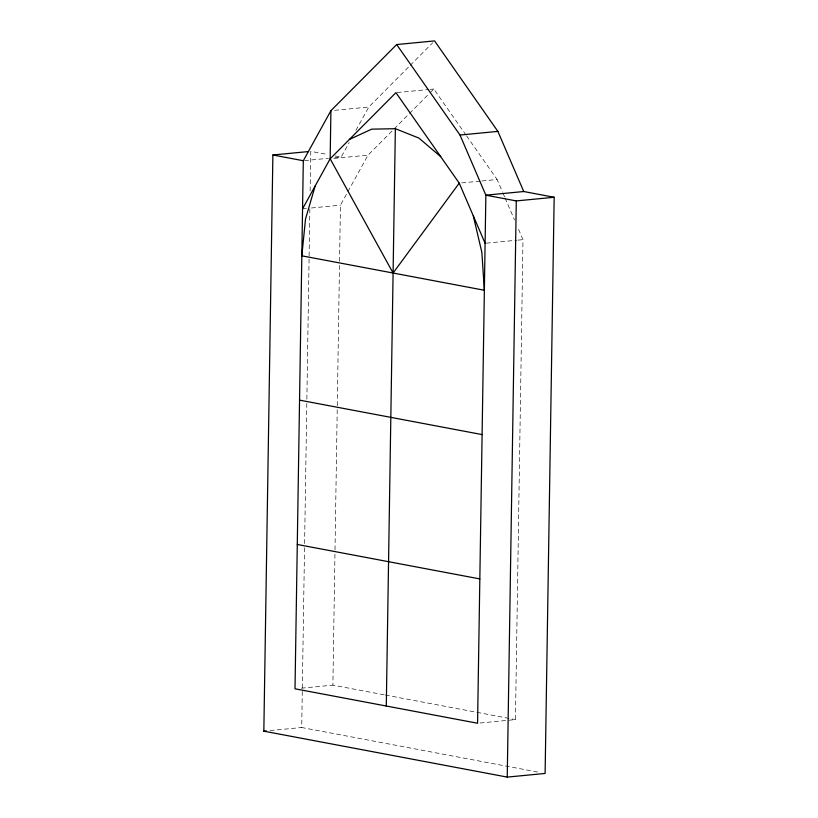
<?xml version="1.0" encoding="UTF-8"?>
<svg xmlns="http://www.w3.org/2000/svg" width="818" height="818" viewBox="0 0 818 818"><rect width="100%" height="100%" fill="white"/><g stroke="black" fill="none" stroke-linecap="round" stroke-linejoin="round"><path stroke-width="0.61" stroke-dasharray="4.09 3.07" d="M537.59 772.028L301.709 727.519L302.312 689.196M302.333 687.918L304.582 544.829M304.603 543.551L306.852 400.462M306.862 399.184L309.858 208.825M310.134 190.942L310.758 151.34L327.803 154.551M384.153 694.819L332.895 685.147L334.991 551.117M335.012 549.839L337.261 406.873M337.282 405.595L339.531 262.629M339.552 261.351L340.431 205.185L368.028 155.144L393.264 129.776M480.094 723.01L515.442 719.595L522.988 239.633L517.518 226.913M334.869 157.69L341.188 157.076L349.163 142.618M355.902 130.389L368.785 107.035L409.327 66.268M410.237 65.358L432.753 42.71M394.164 128.876L408.581 114.377M409.481 113.467L429.297 93.538M430.196 92.638L433.806 89.009L465.82 134.776M397.19 92.536L428.755 89.499M430.012 89.377L433.806 89.009M334.695 110.318L368.785 107.035M304.572 160.614L328.56 158.293M333.938 158.426L368.028 155.144M461.761 182.905L480.708 181.085M481.966 180.962L497.119 179.5L502.589 192.22M302.558 208.846L306.341 208.478M311.392 207.987L340.431 205.185M486.373 243.171L516.669 240.247M517.937 240.124L522.988 239.633M301.331 688.194L332.895 685.147M270.144 730.556L301.709 727.519M335.104 155.931L341.188 157.076M385.411 695.055L515.442 719.595M466.557 135.819L497.119 179.5M503.09 193.375L504.583 196.852M505.074 198.007L514.532 219.981"/><path stroke-width="1.23" d="M554.164 197.271L516.291 200.921L485.861 195.175L477.569 723.245L295.012 688.797L303.314 160.727L330.912 110.686L396.679 44.55L459.992 135.042L485.861 195.175L523.745 191.524L554.164 197.271L545.115 773.45L507.242 777.1L263.836 731.169L272.885 154.991L308.233 151.586M330.912 110.686L330.155 158.794L302.558 208.846M386.29 706.026L395.36 128.702L371.658 129.162L349.419 139.428M507.242 777.1L516.291 200.921M315.175 185.952L305.513 219.04L301.822 255.809L484.368 290.257L481.843 252.312L473.274 215.778M459.235 183.15L393.09 273.028L330.155 158.794L395.932 92.659L459.235 183.15L485.105 243.294M396.679 44.55L434.562 40.9L497.876 131.391L523.745 191.524M459.992 135.042L497.876 131.391M263.836 731.169L266.361 730.924M272.885 154.991L303.314 160.727M299.552 400.135L482.109 434.583M297.282 544.471L479.839 578.919M395.36 128.702L418.908 138.078L440.697 156.647"/></g></svg>
